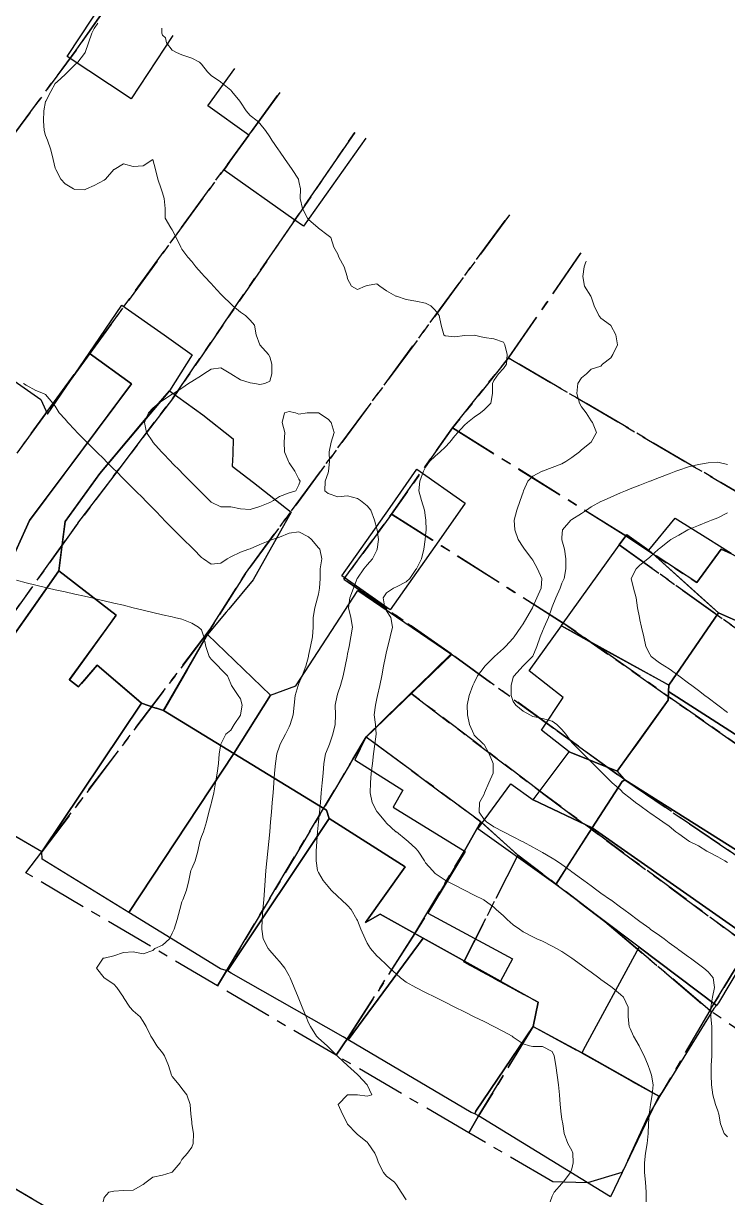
# Model space of a CAD drawing. Header units: centimetres. Extents: x 0 to 642158, y -847 to 649707.
# Drawn here: x 616385.1 to 616421.2, y 621787.5 to 621847.7 of the extents above; entities that cross this region are included whole.
import ezdxf

# ---------------------------------------------------------------- set-up
doc = ezdxf.new("R2010")
doc.units = ezdxf.units.CM
doc.header["$MEASUREMENT"] = 0
doc.linetypes.add('CENTERX2', pattern=[4, 2.5, -0.5, 0.5, -0.5])
doc.layers.add('SPW_batiments', color=7, linetype='Continuous')
doc.layers.add('SPW_parcellaire cadastral', color=7, linetype='CENTERX2', lineweight=25, true_color=0xff0542)
doc.layers.add('WAL_topographie 0.5', color=253, linetype='Continuous', lineweight=20)

msp = doc.modelspace()

# ---------------------------------------------------------------- linework, layer by layer
at = {"layer": 'SPW_batiments'}
for points in [[(616392.785, 621847.126), (616390.646, 621843.878), (616387.358, 621846.044), (616389.297, 621848.986)], [(616402.682, 621841.848), (616399.481, 621837.33), (616398.983, 621837.683), (616395.414, 621840.213), (616395.573, 621840.439), (616395.746, 621840.685), (616396.681, 621842.013), (616394.581, 621843.513), (616395.956, 621845.435)], [(616384.15, 621818.138), (616383.586, 621818.503), (616383.989, 621819.042), (616384.068, 621819.217), (616384.094, 621819.273), (616385.431, 621822.217), (616387.622, 621825.157), (616390.668, 621829.243), (616388.493, 621830.819), (616390.171, 621833.283), (616392.328, 621831.762), (616393.78, 621830.738), (616392.603, 621828.89), (616392.056, 621828.238), (616390.125, 621825.94), (616389.03, 621824.638), (616387.249, 621822.166), (616387.105, 621821.008), (616386.934, 621819.636), (616385.34, 621817.368), (616384.318, 621815.915), (616384.153, 621818.102), (616384.15, 621818.138)], [(616383.025, 621830.505), (616386.002, 621828.435), (616386.354, 621827.682), (616388.492, 621830.819), (616390.667, 621829.243), (616385.43, 621822.217), (616383.989, 621819.042)], [(616392.303, 621812.474), (616391.936, 621812.588), (616391.907, 621812.598), (616391.178, 621812.844), (616391.028, 621812.972), (616391.018, 621812.981), (616388.901, 621814.795), (616388.316, 621814.11), (616388.098, 621813.856), (616387.947, 621813.679), (616387.47, 621814.044), (616387.481, 621814.059), (616388.352, 621815.266), (616389.404, 621816.724), (616389.872, 621817.372), (616386.934, 621819.636), (616387.249, 621822.166), (616389.03, 621824.638), (616391.931, 621828.089), (616392.603, 621828.89), (616394.324, 621827.658), (616395.884, 621826.419), (616395.854, 621825.668), (616395.854, 621825.662), (616395.853, 621825.637), (616395.828, 621825.022), (616396.912, 621824.169), (616398.848, 621822.645), (616396.909, 621819.182), (616395.654, 621817.681), (616395.523, 621817.525), (616394.552, 621816.365), (616393.513, 621814.567), (616392.363, 621812.578), (616392.303, 621812.474)], [(616407.784, 621823.112), (616406.428, 621821.183), (616403.934, 621817.637), (616401.457, 621819.378), (616403.925, 621822.888), (616405.307, 621824.853), (616407.784, 621823.112)], [(616422.635, 621816.667), (616420.781, 621817.486), (616419.881, 621818.297), (616417.205, 621820.708), (616418.553, 621822.343), (616420.226, 621821.298), (616421.423, 621820.551)], [(616416.078, 621821.508), (616416.082, 621821.505), (616417.205, 621820.708), (616420.781, 621817.486), (616418.241, 621813.768), (616412.718, 621816.814), (616412.729, 621816.829), (616416.078, 621821.508)], [(616389.872, 621817.372), (616387.47, 621814.044), (616387.947, 621813.679), (616388.901, 621814.795), (616391.028, 621812.972), (616391.178, 621812.843), (616386.063, 621805.221), (616379.004, 621809.303), (616378.796, 621809.454), (616384.318, 621815.915), (616386.934, 621819.636), (616389.872, 621817.372)], [(616404.26, 621817.282), (616407.1, 621815.348), (616402.66, 621811.072), (616402.118, 621809.931), (616404.585, 621808.381), (616404.085, 621807.514), (616407.777, 621805.24), (616405.869, 621802.064), (616410.219, 621799.715), (616409.599, 621798.571), (616405.628, 621800.782), (616403.421, 621802.011), (616402.669, 621801.595), (616404.704, 621804.447), (616400.81, 621806.919), (616400.664, 621807.357), (616395.904, 621810.27), (616397.784, 621813.263), (616399.084, 621813.73), (616402.267, 621818.631), (616404.26, 621817.282)], [(616425.401, 621815.446), (616429.544, 621811.924), (616427.189, 621807.937), (616426.983, 621807.82), (616418.223, 621813.452), (616418.241, 621813.768), (616420.781, 621817.486), (616425.401, 621815.446)], [(616418.241, 621813.768), (616418.223, 621813.452), (616418.196, 621812.997), (616416.482, 621810.612), (616416.318, 621810.384), (616415.577, 621809.352), (616413.127, 621810.357), (616411.703, 621811.456), (616412.807, 621813.137), (616411.063, 621814.503), (616412.718, 621816.814), (616414.555, 621815.8), (616417.87, 621813.973), (616418.241, 621813.768)], [(616392.303, 621812.474), (616394.552, 621816.365), (616397.784, 621813.263), (616395.904, 621810.27), (616392.303, 621812.474)], [(616426.983, 621807.82), (616424.561, 621804.03), (616424.343, 621803.641), (616415.98, 621808.907), (616415.577, 621809.352), (616418.196, 621812.997), (616418.223, 621813.452), (616426.983, 621807.82)], [(616391.906, 621812.598), (616391.936, 621812.588), (616392.303, 621812.474), (616395.904, 621810.27), (616390.53, 621802.102), (616386.079, 621804.837), (616386.063, 621805.221), (616391.178, 621812.843), (616391.906, 621812.598)], [(616400.664, 621807.357), (616400.81, 621806.919), (616395.58, 621799.099), (616395.4, 621799.163), (616395.23, 621799.214), (616390.53, 621802.102), (616395.904, 621810.27), (616400.664, 621807.357)], [(616415.577, 621809.352), (616415.923, 621808.97), (616415.98, 621808.907), (616415.83, 621808.824), (616414.302, 621806.445), (616411.276, 621807.879), (616413.127, 621810.357), (616415.577, 621809.352)], [(616424.343, 621803.641), (616422.731, 621800.75), (616422.643, 621800.593), (616414.302, 621806.445), (616415.83, 621808.824), (616415.98, 621808.907), (616424.343, 621803.641)], [(616412.433, 621803.534), (616408.429, 621806.393), (616410.121, 621808.7), (616411.276, 621807.879), (616414.302, 621806.445), (616413.246, 621804.801), (616412.433, 621803.534)], [(616404.704, 621804.447), (616402.669, 621801.595), (616403.421, 621802.011), (616405.628, 621800.782), (616401.784, 621795.566), (616401.524, 621795.716), (616395.773, 621798.989), (616395.58, 621799.099), (616400.81, 621806.919), (616404.704, 621804.447)], [(616422.643, 621800.593), (616422.528, 621800.399), (616420.782, 621797.457), (616420.672, 621797.323), (616416.716, 621800.326), (616412.432, 621803.533), (616414.302, 621806.445), (616422.643, 621800.593)], [(616409.599, 621798.571), (616411.526, 621797.498), (616411.269, 621796.258), (616408.329, 621791.911), (616408.273, 621791.77), (616408.094, 621791.827), (616402.155, 621795.346), (616401.784, 621795.566), (616405.628, 621800.782), (616409.599, 621798.571)], [(616420.672, 621797.323), (616420.536, 621797.176), (616417.869, 621792.837), (616417.717, 621792.671), (616413.785, 621794.899), (616413.856, 621795.056), (616416.716, 621800.326), (616420.672, 621797.323)], [(616413.785, 621794.899), (616417.717, 621792.671), (616417.622, 621792.473), (616415.242, 621787.501), (616408.459, 621791.656), (616408.273, 621791.77), (616408.329, 621791.911), (616411.269, 621796.258), (616413.785, 621794.899)], [(616386.921, 621786.612), (616387.072, 621786.515), (616386.991, 621786.342), (616386.865, 621786.159), (616383.215, 621780.882), (616381.17, 621778.261), (616375.125, 621783.165), (616374.684, 621783.107), (616374.217, 621783.045), (616379.953, 621790.709), (616386.921, 621786.612)]]:
    msp.add_lwpolyline(points, dxfattribs=at)
at = {"layer": 'SPW_parcellaire cadastral'}
for points in [[(616389.557, 621848.848), (616387.814, 621846.378), (616377.369, 621832.191), (616374.804, 621828.411), (616372.237, 621824.809), (616366.525, 621816.6), (616362.377, 621819.014), (616368.136, 621827.721), (616369.661, 621830.048), (616369.953, 621830.468), (616384.991, 621851.283)], [(616398.267, 621844.202), (616396.681, 621842.012), (616388.516, 621830.801), (616386.253, 621827.695), (616380.796, 621820.224), (616374.626, 621811.882), (616371.202, 621813.878), (616366.525, 621816.6), (616372.237, 621824.809), (616374.804, 621828.411), (616377.369, 621832.191), (616387.814, 621846.378), (616389.557, 621848.848)], [(616374.626, 621811.882), (616380.796, 621820.224), (616386.253, 621827.695), (616388.516, 621830.801), (616396.681, 621842.012), (616398.267, 621844.202)], [(616402.12, 621842.147), (616392.759, 621828.474), (616387.912, 621822.088), (616378.842, 621809.397), (616374.626, 621811.882)], [(616410.052, 621837.917), (616396.506, 621819.507), (616394.703, 621816.644), (616386.064, 621805.22), (616378.842, 621809.397), (616387.912, 621822.088), (616392.759, 621828.474), (616402.12, 621842.147)], [(616395.076, 621798.338), (616385.243, 621804.135), (616386.064, 621805.22), (616394.703, 621816.644), (616396.506, 621819.507), (616410.052, 621837.917)], [(616413.725, 621835.958), (616410.005, 621830.579), (616407.129, 621826.977), (616404.001, 621822.556), (616401.56, 621819.22), (616407.067, 621815.381), (616405.354, 621813.706), (616404.994, 621813.354), (616402.701, 621811.113), (616402.024, 621809.979), (616401.874, 621809.727), (616395.693, 621799.372), (616395.076, 621798.338)], [(616434.531, 621820.582), (616431.858, 621822.298), (616430.364, 621819.971), (616426.371, 621822.529), (616425.671, 621821.382), (616423.056, 621822.909), (616410.005, 621830.579), (616413.725, 621835.958)], [(616407.129, 621826.977), (616410.005, 621830.579), (616423.056, 621822.909), (616421.444, 621820.514), (616420.91, 621820.753), (616419.668, 621819.038), (616416.034, 621821.435), (616407.129, 621826.977)], [(616404.001, 621822.556), (616407.129, 621826.977), (616416.034, 621821.435), (616415.683, 621820.971), (616423.886, 621815.106), (616429.17, 621811.565), (616426.583, 621807.326), (616413.055, 621816.805), (616412.899, 621816.901), (616404.001, 621822.556)], [(616404.001, 621822.556), (616412.899, 621816.901), (616413.055, 621816.805), (616426.583, 621807.326), (616424.155, 621803.348), (616415.98, 621808.907), (616413.593, 621810.636), (616412.508, 621811.422), (616407.067, 621815.381), (616401.56, 621819.22), (616404.001, 621822.556)], [(616421.444, 621820.514), (616423.268, 621819.533), (616424.225, 621818.949), (616424.694, 621819.717), (616426.458, 621818.669), (616431.446, 621815.291), (616429.17, 621811.565), (616423.886, 621815.106), (616415.683, 621820.971), (616416.034, 621821.435), (616419.668, 621819.038), (616420.91, 621820.753), (616421.444, 621820.514)], [(616407.067, 621815.381), (616412.508, 621811.422), (616413.593, 621810.636), (616415.98, 621808.907), (616424.155, 621803.348), (616422.348, 621800.383), (616411.812, 621808.181), (616404.994, 621813.354), (616405.354, 621813.706), (616407.067, 621815.381)], [(616402.701, 621811.113), (616404.994, 621813.354), (616411.812, 621808.181), (616422.348, 621800.383), (616420.336, 621797.072), (616414.955, 621801.641), (616410.486, 621805.049), (616408.585, 621806.764), (616405.026, 621809.395), (616402.701, 621811.113)], [(616402.701, 621811.113), (616405.026, 621809.395), (616408.585, 621806.764), (616407.741, 621805.261), (616405.203, 621801.018), (616401.777, 621795.677), (616401.154, 621794.773), (616395.076, 621798.338), (616395.693, 621799.372), (616401.874, 621809.727), (616402.024, 621809.979), (616402.701, 621811.113)], [(616411.27, 621796.257), (616408.455, 621791.622), (616407.968, 621790.798), (616401.154, 621794.773), (616401.777, 621795.677), (616405.203, 621801.018), (616407.741, 621805.261), (616408.585, 621806.764), (616410.486, 621805.049), (616407.714, 621799.563), (616411.527, 621797.497), (616411.27, 621796.257)], [(616417.757, 621792.656), (616416.359, 621793.431), (616413.778, 621794.885), (616411.27, 621796.257), (616411.527, 621797.497), (616407.714, 621799.563), (616410.486, 621805.049), (616414.955, 621801.641), (616420.336, 621797.072), (616417.757, 621792.656)], [(616425.476, 621798.241), (616423.386, 621794.966), (616420.336, 621797.072), (616422.348, 621800.383), (616425.476, 621798.241)], [(616417.757, 621792.656), (616417.156, 621791.621), (616415.828, 621788.76), (616414.052, 621788.229), (616412.273, 621788.273), (616407.968, 621790.798), (616408.455, 621791.622), (616411.27, 621796.257), (616413.778, 621794.885), (616416.359, 621793.431), (616417.757, 621792.656)], [(616372.071, 621779.769), (616374.742, 621783.475), (616379.955, 621790.711), (616387.105, 621786.499), (616381.17, 621778.26), (616379.695, 621776.301), (616377.348, 621773.007), (616372.071, 621779.769)]]:
    msp.add_lwpolyline(points, dxfattribs=at)
at = {"layer": 'WAL_topographie 0.5'}
for points in [[(616388.94, 621847.75), (616388.75, 621847.479), (616388.629, 621847.25), (616388.457, 621846.75), (616388.282, 621846.25), (616388.25, 621846.204), (616387.907, 621845.75), (616387.75, 621845.616), (616387.401, 621845.25), (616387.25, 621845.129), (616386.837, 621844.75), (616386.75, 621844.655), (616386.517, 621844.25), (616386.256, 621843.75), (616386.25, 621843.729), (616386.154, 621843.25), (616386.144, 621842.75), (616386.175, 621842.25), (616386.25, 621841.993), (616386.342, 621841.75), (616386.52, 621841.25), (616386.633, 621840.75), (616386.75, 621840.311), (616386.773, 621840.25), (616387.034, 621839.75), (616387.25, 621839.511), (616387.677, 621839.25), (616387.75, 621839.21), (616388.25, 621839.199), (616388.357, 621839.25), (616388.75, 621839.43), (616389.25, 621839.694), (616389.32, 621839.75), (616389.75, 621840.237), (616389.769, 621840.25), (616390.25, 621840.541), (616390.75, 621840.396), (616391.25, 621840.433), (616391.75, 621840.75), (616391.75, 621840.75), (616391.75, 621840.75), (616391.895, 621840.25), (616392.019, 621839.75), (616392.187, 621839.25), (616392.25, 621839.055), (616392.343, 621838.75), (616392.382, 621838.25), (616392.387, 621837.75), (616392.684, 621837.25), (616392.75, 621837.146), (616392.944, 621836.75), (616393.184, 621836.25), (616393.25, 621836.161), (616393.544, 621835.75), (616393.75, 621835.514), (616393.957, 621835.25), (616394.25, 621834.925), (616394.405, 621834.75), (616394.75, 621834.384), (616394.875, 621834.25), (616395.25, 621833.853), (616395.347, 621833.75), (616395.75, 621833.342), (616395.853, 621833.25), (616396.25, 621832.917), (616396.516, 621832.75), (616396.75, 621832.511), (616396.972, 621832.25), (616397.062, 621831.75), (616397.25, 621831.25), (616397.25, 621831.25), (616397.689, 621830.75), (616397.75, 621830.635), (616397.866, 621830.25), (616397.865, 621829.75), (616397.75, 621829.38), (616397.5, 621829.25), (616397.25, 621829.202), (616396.981, 621829.25), (616396.75, 621829.294), (616396.25, 621829.455), (616395.75, 621829.75), (616395.75, 621829.75), (616395.25, 621830.056), (616394.75, 621829.993), (616394.375, 621829.75), (616394.25, 621829.671), (616393.75, 621829.359), (616393.587, 621829.25), (616393.25, 621829.025), (616392.808, 621828.75), (616392.75, 621828.714), (616392.25, 621828.384), (616392.062, 621828.25), (616391.75, 621827.991), (616391.524, 621827.75), (616391.328, 621827.25), (616391.434, 621826.75), (616391.75, 621826.266), (616391.759, 621826.25), (616392.196, 621825.75), (616392.25, 621825.695), (616392.677, 621825.25), (616392.75, 621825.174), (616393.167, 621824.75), (616393.25, 621824.667), (616393.667, 621824.25), (616393.75, 621824.167), (616394.167, 621823.75), (616394.25, 621823.667), (616394.667, 621823.25), (616394.75, 621823.167), (616395.25, 621822.924), (616395.75, 621822.919), (616396.25, 621822.816), (616396.75, 621822.791), (616397.25, 621822.939), (616397.75, 621823.152), (616397.941, 621823.25), (616398.25, 621823.454), (616398.75, 621823.639), (616399.094, 621823.75), (616399.25, 621824.054), (616399.315, 621824.25), (616399.25, 621824.34), (616399.047, 621824.75), (616398.75, 621825.185), (616398.71, 621825.25), (616398.518, 621825.75), (616398.502, 621826.25), (616398.532, 621826.75), (616398.391, 621827.25), (616398.513, 621827.75), (616398.75, 621827.825), (616399.071, 621827.75), (616399.25, 621827.692), (616399.667, 621827.75), (616399.75, 621827.76), (616400.25, 621827.75), (616400.25, 621827.75), (616400.75, 621827.427), (616400.902, 621827.25), (616401.062, 621826.75), (616400.912, 621826.25), (616400.797, 621825.75), (616400.817, 621825.25), (616400.771, 621824.75), (616400.75, 621824.669), (616400.59, 621824.25), (616400.58, 621823.75), (616400.75, 621823.604), (616401.25, 621823.444), (616401.75, 621823.487), (616402.25, 621823.352), (616402.41, 621823.25), (616402.75, 621822.973), (616402.935, 621822.75), (616403.122, 621822.25), (616403.25, 621821.796), (616403.261, 621821.75), (616403.334, 621821.25), (616403.273, 621820.75), (616403.25, 621820.697), (616403.035, 621820.25), (616402.75, 621819.951), (616402.577, 621819.75), (616402.25, 621819.267), (616402.242, 621819.25), (616402.044, 621818.75), (616401.859, 621818.25), (616401.789, 621817.75), (616401.909, 621817.25), (616401.992, 621816.75), (616401.923, 621816.25), (616401.824, 621815.75), (616401.75, 621815.384), (616401.723, 621815.25), (616401.621, 621814.75), (616401.518, 621814.25), (616401.389, 621813.75), (616401.25, 621813.354), (616401.212, 621813.25), (616401.114, 621812.75), (616401.135, 621812.25), (616401.116, 621811.75), (616400.999, 621811.25), (616400.819, 621810.75), (616400.75, 621810.576), (616400.618, 621810.25), (616400.524, 621809.75), (616400.491, 621809.25), (616400.449, 621808.75), (616400.4, 621808.25), (616400.35, 621807.75), (616400.3, 621807.25), (616400.25, 621806.75), (616400.25, 621806.75), (616400.204, 621806.25), (616400.169, 621805.75), (616400.144, 621805.25), (616400.143, 621804.75), (616400.212, 621804.25), (616400.25, 621804.148), (616400.493, 621803.75), (616400.75, 621803.431), (616400.912, 621803.25), (616401.25, 621802.917), (616401.443, 621802.75), (616401.75, 621802.468), (616401.938, 621802.25), (616402.225, 621801.75), (616402.25, 621801.694), (616402.436, 621801.25), (616402.644, 621800.75), (616402.75, 621800.53), (616402.924, 621800.25), (616403.25, 621799.873), (616403.385, 621799.75), (616403.75, 621799.411), (616403.917, 621799.25), (616404.25, 621798.934), (616404.469, 621798.75), (616404.75, 621798.532), (616405.25, 621798.25), (616405.25, 621798.25), (616405.75, 621798), (616406.25, 621797.75), (616406.25, 621797.75), (616406.75, 621797.5), (616407.25, 621797.25), (616407.25, 621797.25), (616407.75, 621797), (616408.25, 621796.75), (616408.25, 621796.75), (616408.75, 621796.5), (616409.25, 621796.25), (616409.25, 621796.25), (616409.75, 621795.996), (616410.193, 621795.75), (616410.25, 621795.709), (616410.75, 621795.352), (616411.083, 621795.25), (616411.25, 621795.215), (616411.75, 621795.216), (616412.25, 621794.967), (616412.35, 621794.75), (616412.432, 621794.25), (616412.504, 621793.75), (616412.569, 621793.25), (616412.614, 621792.75), (616412.657, 621792.25), (616412.715, 621791.75), (616412.75, 621791.5), (616412.786, 621791.25), (616412.857, 621790.75), (616413.045, 621790.25), (616413.25, 621789.879), (616413.304, 621789.75), (616413.329, 621789.25), (616413.25, 621788.95), (616413.189, 621788.75), (616412.814, 621788.25), (616412.75, 621788.197), (616412.346, 621787.75), (616412.25, 621787.533), (616412.147, 621787.25)], [(616392.214, 621847.5), (616392.214, 621847.25), (616392.25, 621847.135), (616392.402, 621847), (616392.46, 621846.75), (616392.75, 621846.363), (616392.966, 621846.25), (616393.25, 621846.126), (616393.75, 621845.956), (616394.142, 621845.75), (616394.25, 621845.646), (616394.554, 621845.25), (616394.75, 621845.068), (616395.22, 621844.75), (616395.25, 621844.731), (616395.75, 621844.313), (616395.811, 621844.25), (616396.219, 621843.75), (616396.25, 621843.7), (616396.55, 621843.25), (616396.75, 621843.023), (616397.103, 621842.75), (616397.25, 621842.6), (616397.537, 621842.25), (616397.75, 621841.925), (616397.867, 621841.75), (616398.201, 621841.25), (616398.25, 621841.183), (616398.545, 621840.75), (616398.75, 621840.469), (616398.912, 621840.25), (616399.226, 621839.75), (616399.25, 621839.625), (616399.324, 621839.25), (616399.312, 621838.75), (616399.44, 621838.25), (616399.698, 621837.75), (616399.75, 621837.676), (616400.231, 621837.25), (616400.25, 621837.23), (616400.75, 621836.861), (616400.882, 621836.75), (616401.043, 621836.25), (616401.25, 621835.896), (616401.305, 621835.75), (616401.568, 621835.25), (616401.722, 621834.75), (616401.75, 621834.625), (616401.941, 621834.25), (616402.25, 621834.087), (616402.642, 621834.25), (616402.75, 621834.29), (616403.25, 621834.379), (616403.408, 621834.25), (616403.75, 621834.023), (616404.221, 621833.75), (616404.25, 621833.734), (616404.75, 621833.572), (616405.25, 621833.483), (616405.75, 621833.391), (616406.013, 621833.25), (616406.25, 621833.031), (616406.445, 621832.75), (616406.55, 621832.25), (616406.694, 621831.75), (616406.75, 621831.706), (616407.25, 621831.657), (616407.75, 621831.725), (616408.25, 621831.734), (616408.75, 621831.616), (616409.25, 621831.551), (616409.75, 621831.372), (616409.824, 621831.25), (616409.934, 621830.75), (616409.895, 621830.25), (616409.75, 621830.027), (616409.496, 621829.75), (616409.25, 621829.417), (616409.184, 621829.25), (616409.188, 621828.75), (616409.098, 621828.25), (616408.75, 621827.902), (616408.571, 621827.75), (616408.25, 621827.529), (616407.898, 621827.25), (616407.75, 621827.126), (616407.409, 621826.75), (616407.25, 621826.567), (616406.991, 621826.25), (616406.75, 621825.993), (616406.5, 621825.75), (616406.25, 621825.533), (616405.954, 621825.25), (616405.75, 621824.963), (616405.649, 621824.75), (616405.455, 621824.25), (616405.408, 621823.75), (616405.54, 621823.25), (616405.687, 621822.75), (616405.75, 621822.359), (616405.769, 621822.25), (616405.776, 621821.75), (616405.75, 621821.45), (616405.731, 621821.25), (616405.665, 621820.75), (616405.539, 621820.25), (616405.283, 621819.75), (616405.25, 621819.702), (616404.943, 621819.25), (616404.75, 621819.07), (616404.25, 621818.816), (616404.108, 621818.75), (616403.75, 621818.507), (616403.574, 621818.25), (616403.66, 621817.75), (616403.75, 621817.589), (616403.975, 621817.25), (616404.047, 621816.75), (616403.938, 621816.25), (616403.815, 621815.75), (616403.75, 621815.5), (616403.698, 621815.25), (616403.597, 621814.75), (616403.498, 621814.25), (616403.395, 621813.75), (616403.287, 621813.25), (616403.25, 621813.087), (616403.172, 621812.75), (616403.12, 621812.25), (616403.187, 621811.75), (616403.22, 621811.25), (616403.142, 621810.75), (616403.078, 621810.25), (616403.02, 621809.75), (616402.953, 621809.25), (616402.916, 621808.75), (616402.91, 621808.25), (616403.005, 621807.75), (616403.25, 621807.288), (616403.278, 621807.25), (616403.691, 621806.75), (616403.75, 621806.686), (616404.232, 621806.25), (616404.25, 621806.236), (616404.75, 621805.836), (616404.857, 621805.75), (616405.25, 621805.395), (616405.373, 621805.25), (616405.692, 621804.75), (616405.75, 621804.658), (616406.101, 621804.25), (616406.25, 621804.103), (616406.75, 621803.758), (616406.765, 621803.75), (616407.25, 621803.5), (616407.75, 621803.25), (616407.75, 621803.25), (616408.25, 621803), (616408.735, 621802.75), (616408.75, 621802.742), (616409.25, 621802.37), (616409.38, 621802.25), (616409.75, 621801.926), (616409.932, 621801.75), (616410.25, 621801.469), (616410.578, 621801.25), (616410.75, 621801.117), (616411.25, 621800.849), (616411.466, 621800.75), (616411.75, 621800.625), (616412.25, 621800.374), (616412.47, 621800.25), (616412.75, 621800.094), (616413.25, 621799.755), (616413.258, 621799.75), (616413.75, 621799.402), (616413.962, 621799.25), (616414.25, 621799.037), (616414.636, 621798.75), (616414.75, 621798.668), (616415.25, 621798.305), (616415.324, 621798.25), (616415.75, 621797.887), (616415.905, 621797.75), (616416.143, 621797.25), (616416.138, 621796.75), (616416.201, 621796.25), (616416.25, 621796.141), (616416.423, 621795.75), (616416.714, 621795.25), (616416.75, 621795.179), (616416.964, 621794.75), (616417.171, 621794.25), (616417.25, 621794.014), (616417.343, 621793.75), (616417.424, 621793.25), (616417.376, 621792.75), (616417.288, 621792.25), (616417.25, 621791.969), (616417.216, 621791.75), (616417.19, 621791.25), (616417.172, 621790.75), (616417.122, 621790.25), (616417.036, 621789.75), (616416.979, 621789.25), (616416.986, 621788.75), (616417.034, 621788.25), (616417.071, 621787.75), (616417.067, 621787.25)], [(616414, 621835.517), (616413.98, 621835.5), (616413.884, 621835.25), (616413.828, 621834.75), (616413.901, 621834.25), (616414.229, 621833.75), (616414.25, 621833.703), (616414.395, 621833.25), (616414.635, 621832.75), (616414.75, 621832.618), (616415.241, 621832.25), (616415.25, 621832.241), (616415.518, 621831.75), (616415.597, 621831.25), (616415.36, 621830.75), (616415.25, 621830.58), (616414.833, 621830.25), (616414.75, 621830.155), (616414.25, 621829.993), (616414, 621829.75), (616413.75, 621829.55), (616413.571, 621829.25), (616413.507, 621828.75), (616413.65, 621828.25), (616413.75, 621828.068), (616413.989, 621827.75), (616414.25, 621827.339), (616414.308, 621827.25), (616414.529, 621826.75), (616414.25, 621826.25), (616414.25, 621826.25), (616413.75, 621825.859), (616413.653, 621825.75), (616413.25, 621825.454), (616412.956, 621825.25), (616412.75, 621825.142), (616412.25, 621824.938), (616411.75, 621824.754), (616411.74, 621824.75), (616411.25, 621824.508), (616410.992, 621824.25), (616410.776, 621823.75), (616410.75, 621823.68), (616410.603, 621823.25), (616410.428, 621822.75), (616410.304, 621822.25), (616410.337, 621821.75), (616410.5, 621821.25), (616410.75, 621820.859), (616410.818, 621820.75), (616411.202, 621820.25), (616411.25, 621820.187), (616411.502, 621819.75), (616411.71, 621819.25), (616411.675, 621818.75), (616411.462, 621818.25), (616411.25, 621817.788), (616411.231, 621817.75), (616410.953, 621817.25), (616410.75, 621816.921), (616410.634, 621816.75), (616410.298, 621816.25), (616410.25, 621816.187), (616409.844, 621815.75), (616409.75, 621815.652), (616409.288, 621815.25), (616409.25, 621815.213), (616408.787, 621814.75), (616408.75, 621814.701), (616408.415, 621814.25), (616408.25, 621813.897), (616408.181, 621813.75), (616407.995, 621813.25), (616407.884, 621812.75), (616407.904, 621812.25), (616408.009, 621811.75), (616408.222, 621811.25), (616408.25, 621811.21), (616408.729, 621810.75), (616408.75, 621810.727), (616409.006, 621810.25), (616409.223, 621809.75), (616409.227, 621809.25), (616408.996, 621808.75), (616408.779, 621808.25), (616408.75, 621808.179), (616408.511, 621807.75), (616408.505, 621807.25), (616408.75, 621806.869), (616408.875, 621806.75), (616409.25, 621806.505), (616409.75, 621806.25), (616409.75, 621806.25), (616410.25, 621805.992), (616410.708, 621805.75), (616410.75, 621805.727), (616411.25, 621805.455), (616411.625, 621805.25), (616411.75, 621805.182), (616412.25, 621804.89), (616412.462, 621804.75), (616412.75, 621804.561), (616413.174, 621804.25), (616413.25, 621804.195), (616413.75, 621803.832), (616413.864, 621803.75), (616414.25, 621803.463), (616414.538, 621803.25), (616414.75, 621803.098), (616415.242, 621802.75), (616415.25, 621802.745), (616415.75, 621802.374), (616415.917, 621802.25), (616416.25, 621802.008), (616416.606, 621801.75), (616416.75, 621801.643), (616417.25, 621801.273), (616417.281, 621801.25), (616417.75, 621800.92), (616417.985, 621800.75), (616418.25, 621800.553), (616418.659, 621800.25), (616418.75, 621800.184), (616419.25, 621799.823), (616419.352, 621799.75), (616419.75, 621799.457), (616420.027, 621799.25), (616420.25, 621799.057), (616420.514, 621798.75), (616420.582, 621798.25), (616420.478, 621797.75), (616420.389, 621797.25), (616420.386, 621796.75), (616420.439, 621796.25), (616420.442, 621795.75), (616420.434, 621795.25), (616420.435, 621794.75), (616420.412, 621794.25), (616420.397, 621793.75), (616420.426, 621793.25), (616420.489, 621792.75), (616420.627, 621792.25), (616420.75, 621791.923), (616420.798, 621791.75), (616420.885, 621791.25), (616421.075, 621790.75), (616421.25, 621790.583)], [(616385.116, 621829.25), (616385.25, 621829.176), (616385.75, 621828.902), (616386.147, 621828.75), (616386.25, 621828.694), (616386.623, 621828.25), (616386.75, 621828.094), (616386.956, 621827.75), (616387.25, 621827.427), (616387.395, 621827.25), (616387.75, 621826.885), (616387.874, 621826.75), (616388.25, 621826.364), (616388.363, 621826.25), (616388.75, 621825.867), (616388.867, 621825.75), (616389.25, 621825.367), (616389.367, 621825.25), (616389.75, 621824.867), (616389.867, 621824.75), (616390.25, 621824.367), (616390.367, 621824.25), (616390.75, 621823.867), (616390.867, 621823.75), (616391.25, 621823.367), (616391.365, 621823.25), (616391.75, 621822.858), (616391.855, 621822.75), (616392.25, 621822.342), (616392.34, 621822.25), (616392.75, 621821.833), (616392.833, 621821.75), (616393.25, 621821.333), (616393.333, 621821.25), (616393.75, 621820.833), (616393.833, 621820.75), (616394.25, 621820.333), (616394.362, 621820.25), (616394.75, 621819.976), (616395.25, 621820.036), (616395.573, 621820.25), (616395.75, 621820.356), (616396.25, 621820.602), (616396.684, 621820.75), (616396.75, 621820.771), (616397.25, 621820.987), (616397.75, 621821.194), (616397.89, 621821.25), (616398.25, 621821.376), (616398.75, 621821.569), (616399.25, 621821.64), (616399.75, 621821.385), (616399.9, 621821.25), (616400.25, 621820.818), (616400.318, 621820.75), (616400.419, 621820.25), (616400.334, 621819.75), (616400.336, 621819.25), (616400.315, 621818.75), (616400.25, 621818.448), (616400.208, 621818.25), (616400.064, 621817.75), (616399.983, 621817.25), (616399.983, 621816.75), (616399.943, 621816.25), (616399.844, 621815.75), (616399.75, 621815.287), (616399.742, 621815.25), (616399.606, 621814.75), (616399.412, 621814.25), (616399.25, 621813.86), (616399.204, 621813.75), (616399.066, 621813.25), (616399.012, 621812.75), (616398.952, 621812.25), (616398.806, 621811.75), (616398.75, 621811.633), (616398.554, 621811.25), (616398.288, 621810.75), (616398.25, 621810.635), (616398.124, 621810.25), (616398.05, 621809.75), (616398.002, 621809.25), (616397.96, 621808.75), (616397.924, 621808.25), (616397.885, 621807.75), (616397.844, 621807.25), (616397.8, 621806.75), (616397.75, 621806.25), (616397.75, 621806.25), (616397.7, 621805.75), (616397.65, 621805.25), (616397.601, 621804.75), (616397.558, 621804.25), (616397.524, 621803.75), (616397.491, 621803.25), (616397.449, 621802.75), (616397.402, 621802.25), (616397.361, 621801.75), (616397.346, 621801.25), (616397.42, 621800.75), (616397.674, 621800.25), (616397.75, 621800.148), (616398.096, 621799.75), (616398.25, 621799.578), (616398.52, 621799.25), (616398.75, 621798.855), (616398.802, 621798.75), (616399.009, 621798.25), (616399.215, 621797.75), (616399.25, 621797.664), (616399.417, 621797.25), (616399.621, 621796.75), (616399.75, 621796.444), (616399.84, 621796.25), (616400.156, 621795.75), (616400.25, 621795.645), (616400.7, 621795.25), (616400.75, 621795.206), (616401.214, 621794.75), (616401.25, 621794.715), (616401.75, 621794.25), (616401.75, 621794.25), (616402.25, 621793.785), (616402.288, 621793.75), (616402.75, 621793.25), (616402.75, 621793.25), (616403, 621792.75), (616402.75, 621792.667), (616402.25, 621792.741), (616401.75, 621792.75), (616401.261, 621792.25), (616401.493, 621791.75), (616401.744, 621791.25), (616401.75, 621791.24), (616402.205, 621790.75), (616402.25, 621790.704), (616402.75, 621790.32), (616402.811, 621790.25), (616403.15, 621789.75), (616403.25, 621789.5), (616403.333, 621789.25), (616403.598, 621788.75), (616403.75, 621788.569), (616404.152, 621788.25), (616404.25, 621788.114), (616404.495, 621787.75), (616404.75, 621787.347)], [(616421.25, 621825.095), (616420.75, 621825.217), (616420.25, 621825.187), (616419.75, 621825.107), (616419.25, 621824.984), (616418.75, 621824.814), (616418.587, 621824.75), (616418.25, 621824.616), (616417.75, 621824.426), (616417.283, 621824.25), (616417.25, 621824.237), (616416.75, 621824.039), (616416.25, 621823.843), (616416.016, 621823.75), (616415.75, 621823.645), (616415.25, 621823.422), (616414.875, 621823.25), (616414.75, 621823.194), (616414.25, 621822.921), (616414, 621822.75), (616413.75, 621822.587), (616413.25, 621822.285), (616413.199, 621822.25), (616412.778, 621821.75), (616412.75, 621821.361), (616412.744, 621821.25), (616412.75, 621821.232), (616412.877, 621820.75), (616412.946, 621820.25), (616412.952, 621819.75), (616412.869, 621819.25), (616412.75, 621819.013), (616412.65, 621818.75), (616412.432, 621818.25), (616412.25, 621817.79), (616412.235, 621817.75), (616412.058, 621817.25), (616411.831, 621816.75), (616411.75, 621816.552), (616411.632, 621816.25), (616411.46, 621815.75), (616411.25, 621815.267), (616411.24, 621815.25), (616410.75, 621814.76), (616410.741, 621814.75), (616410.294, 621814.25), (616410.25, 621814.183), (616410.141, 621813.75), (616410.148, 621813.25), (616410.25, 621812.929), (616410.387, 621812.75), (616410.75, 621812.431), (616411.1, 621812.25), (616411.25, 621812.156), (616411.75, 621812.058), (616412.25, 621811.926), (616412.491, 621811.75), (616412.75, 621811.5), (616412.956, 621811.25), (616413.25, 621810.833), (616413.333, 621810.75), (616413.75, 621810.333), (616413.833, 621810.25), (616414.25, 621809.833), (616414.333, 621809.75), (616414.75, 621809.333), (616414.833, 621809.25), (616415.25, 621808.833), (616415.333, 621808.75), (616415.75, 621808.393), (616415.898, 621808.25), (616416.25, 621807.971), (616416.518, 621807.75), (616416.75, 621807.588), (616417.2, 621807.25), (616417.25, 621807.217), (616417.75, 621806.878), (616417.927, 621806.75), (616418.25, 621806.528), (616418.588, 621806.25), (616418.75, 621806.145), (616419.25, 621805.782), (616419.294, 621805.75), (616419.75, 621805.522), (616420.19, 621805.25), (616420.25, 621805.221), (616420.75, 621804.959), (616421.101, 621804.75), (616421.25, 621804.675)], [(616421.25, 621822.613), (616420.75, 621822.365), (616420.426, 621822.25), (616420.25, 621822.179), (616419.75, 621821.973), (616419.25, 621821.769), (616419.204, 621821.75), (616418.75, 621821.481), (616418.33, 621821.25), (616418.25, 621821.185), (616417.75, 621820.785), (616417.706, 621820.75), (616417.25, 621820.346), (616417.156, 621820.25), (616416.75, 621819.929), (616416.553, 621819.75), (616416.307, 621819.25), (616416.421, 621818.75), (616416.556, 621818.25), (616416.625, 621817.75), (616416.722, 621817.25), (616416.75, 621817.125), (616416.833, 621816.75), (616416.944, 621816.25), (616417.06, 621815.75), (616417.25, 621815.364), (616417.323, 621815.25), (616417.75, 621814.924), (616418.028, 621814.75), (616418.25, 621814.603), (616418.75, 621814.25), (616418.75, 621814.25), (616419.25, 621813.875), (616419.417, 621813.75), (616419.75, 621813.5), (616420.083, 621813.25), (616420.25, 621813.125), (616420.75, 621812.75), (616420.75, 621812.75), (616421.25, 621812.375)], [(616384.75, 621819.167), (616385.25, 621819.034), (616385.75, 621818.899), (616386.25, 621818.778), (616386.375, 621818.75), (616386.75, 621818.667), (616387.25, 621818.556), (616387.75, 621818.444), (616388.25, 621818.333), (616388.625, 621818.25), (616388.75, 621818.222), (616389.25, 621818.101), (616389.75, 621817.987), (616390.25, 621817.882), (616390.75, 621817.75), (616390.75, 621817.75), (616391.25, 621817.615), (616391.75, 621817.5), (616392.25, 621817.389), (616392.75, 621817.278), (616392.861, 621817.25), (616393.25, 621817.155), (616393.75, 621816.948), (616394.102, 621816.75), (616394.25, 621816.617), (616394.375, 621816.25), (616394.473, 621815.75), (616394.653, 621815.25), (616394.75, 621815.101), (616395.101, 621814.75), (616395.25, 621814.587), (616395.587, 621814.25), (616395.75, 621813.845), (616395.792, 621813.75), (616396.141, 621813.25), (616396.25, 621813.066), (616396.338, 621812.75), (616396.256, 621812.25), (616396.25, 621812.238), (616395.922, 621811.75), (616395.75, 621811.458), (616395.5, 621811.25), (616395.25, 621810.75), (616395.25, 621810.75), (616395.159, 621810.25), (616395.129, 621809.75), (616395.05, 621809.25), (616394.974, 621808.75), (616394.892, 621808.25), (616394.769, 621807.75), (616394.75, 621807.687), (616394.625, 621807.25), (616394.513, 621806.75), (616394.36, 621806.25), (616394.25, 621806), (616394.168, 621805.75), (616394.066, 621805.25), (616393.919, 621804.75), (616393.75, 621804.365), (616393.71, 621804.25), (616393.608, 621803.75), (616393.483, 621803.25), (616393.29, 621802.75), (616393.25, 621802.65), (616393.141, 621802.25), (616393.006, 621801.75), (616392.849, 621801.25), (616392.75, 621801.047), (616392.607, 621800.75), (616392.25, 621800.423), (616391.858, 621800.25), (616391.75, 621800.155), (616391.25, 621799.985), (616390.75, 621800.083), (616390.25, 621800.056), (616389.75, 621799.879), (616389.25, 621799.759), (616389.212, 621799.75), (616388.865, 621799.25), (616389.25, 621798.75), (616389.25, 621798.75), (616389.75, 621798.417), (616389.908, 621798.25), (616390.243, 621797.75), (616390.25, 621797.737), (616390.578, 621797.25), (616390.75, 621797.046), (616391.104, 621796.75), (616391.25, 621796.5), (616391.404, 621796.25), (616391.65, 621795.75), (616391.75, 621795.602), (616391.966, 621795.25), (616392.25, 621794.893), (616392.361, 621794.75), (616392.557, 621794.25), (616392.708, 621793.75), (616392.75, 621793.683), (616393.114, 621793.25), (616393.25, 621793.068), (616393.5, 621792.75), (616393.673, 621792.25), (616393.701, 621791.75), (616393.75, 621791.35), (616393.763, 621791.25), (616393.833, 621790.75), (616393.821, 621790.25), (616393.75, 621790.05), (616393.536, 621789.75), (616393.25, 621789.417), (616393.159, 621789.25), (616392.75, 621788.776), (616392.687, 621788.75), (616392.25, 621788.62), (616391.75, 621788.509), (616391.409, 621788.25), (616391.25, 621788.133), (616390.75, 621787.847), (616390.25, 621787.835), (616389.75, 621787.796), (616389.5, 621787.75), (616389.25, 621787.472), (616389.199, 621787.25)]]:
    msp.add_lwpolyline(points, dxfattribs=at)

doc.saveas('drawing.dxf')
